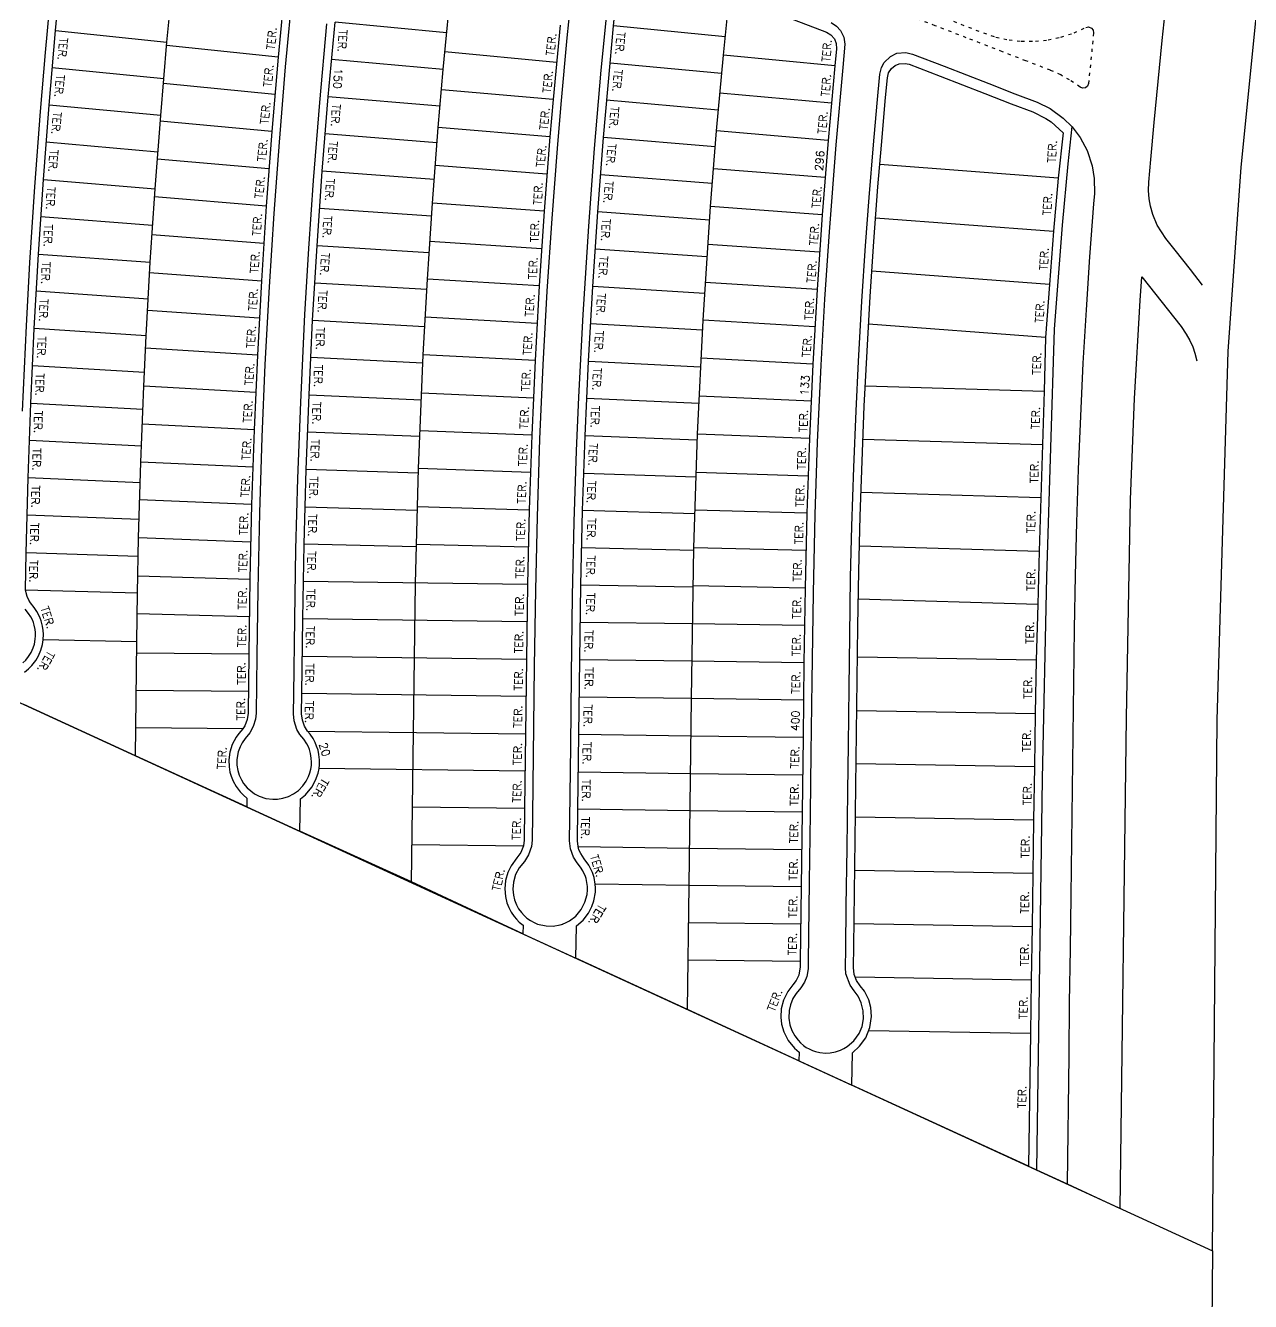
# Model space of a CAD drawing. Extents: x 714896 to 749292, y 8417558 to 8447149.
# Drawn here: x 737428.9 to 737658.4, y 8430402.1 to 8430641.1 of the extents above; entities that cross this region are included whole.
import ezdxf

# ---------------------------------------------------------------- set-up
doc = ezdxf.new("R2010")
doc.units = 0
doc.header["$MEASUREMENT"] = 0
doc.linetypes.add('ACAD_ISO03W100', pattern=[30, 12, -18])
for name, color, linetype in [('LOTE', 7, 'CONTINUOUS'), ('MEIO_FIO', 24, 'CONTINUOUS'), ('NUM-PORTA', 7, 'CONTINUOUS'), ('QUADRA', 6, 'CONTINUOUS'), ('REFERENCIA', 7, 'CONTINUOUS'), ('TEXTO', 7, 'CONTINUOUS')]:
    doc.layers.add(name, color=color, linetype=linetype)
doc.styles.add('ROMANS', font='ROMANS.SHX', dxfattribs={"height": 1.5})

msp = doc.modelspace()

# ---------------------------------------------------------------- linework, layer by layer
at = {"layer": 'LOTE', "color": 7}
for points in [[(737449.49, 8430504.33), (737449.76, 8430525.68), (737449.89, 8430534.77), (737450.09, 8430545.14), (737450.5, 8430559.35), (737451.05, 8430573.56), (737451.5, 8430583.01), (737451.87, 8430589.9), (737452.27, 8430596.78), (737453.17, 8430610.54), (737454.22, 8430624.29), (737454.79, 8430631.16), (737455.4, 8430638.03), (737456.04, 8430644.9), (737457.42, 8430658.62), (737458.8, 8430671.12), (737460.56, 8430685.69)], [(737501.19, 8430480.55), (737501.55, 8430508.69), (737501.93, 8430536.57), (737502.49, 8430558.12), (737503.39, 8430579.44), (737504.17, 8430593.64), (737505.11, 8430607.84), (737506.2, 8430622.02), (737507.14, 8430632.89), (737508.84, 8430650.34), (737510.6, 8430666.33)], [(737552.89, 8430456.78), (737553.19, 8430480.02), (737553.64, 8430515.02), (737554.08, 8430543.25), (737554.76, 8430564.59), (737555.81, 8430585.91), (737557.21, 8430607.22), (737558.33, 8430621.4), (737559.62, 8430635.58), (737560.76, 8430646.91)], [(737434.51, 8430640.2), (737455.4, 8430638.03)], [(737507.78, 8430639.75), (737486.88, 8430641.75)], [(737559.96, 8430639.01), (737539.06, 8430641.08)], [(737476.23, 8430635.21), (737455.34, 8430637.38)], [(737528.36, 8430634.24), (737507.45, 8430636.19)], [(737580.52, 8430633.57), (737559.62, 8430635.58)], [(737454.79, 8430631.16), (737433.89, 8430633.23)], [(737507.14, 8430632.89), (737486.23, 8430634.78)], [(737559.3, 8430632.15), (737538.39, 8430634.11)], [(737475.62, 8430628.24), (737454.72, 8430630.3)], [(737506.54, 8430626.03), (737485.62, 8430627.81)], [(737527.73, 8430627.27), (737506.81, 8430629.1)], [(737579.87, 8430626.6), (737558.96, 8430628.49)], [(737454.22, 8430624.29), (737433.31, 8430626.25)], [(737558.67, 8430625.3), (737537.75, 8430627.14)], [(737475.04, 8430621.26), (737454.13, 8430623.21)], [(737505.97, 8430619.16), (737485.04, 8430620.84)], [(737527.13, 8430620.3), (737506.2, 8430622.02)], [(737579.26, 8430619.62), (737558.33, 8430621.4)], [(737453.68, 8430617.42), (737432.76, 8430619.27)], [(737558.09, 8430618.43), (737537.16, 8430620.17)], [(737474.5, 8430614.28), (737453.58, 8430616.13)], [(737505.44, 8430612.29), (737484.5, 8430613.86)], [(737526.58, 8430613.32), (737505.64, 8430614.93)], [(737578.68, 8430612.65), (737557.75, 8430614.31)], [(737622.33, 8430612.56), (737588.91, 8430615.09)], [(737432.25, 8430612.29), (737453.17, 8430610.54)], [(737557.54, 8430611.57), (737536.6, 8430613.19)], [(737474, 8430607.3), (737453.07, 8430609.04)], [(737504.94, 8430605.41), (737483.99, 8430606.87)], [(737526.06, 8430606.34), (737505.11, 8430607.84)], [(737557.02, 8430604.7), (737536.08, 8430606.21)], [(737578.15, 8430605.67), (737557.21, 8430607.22)], [(737452.7, 8430603.66), (737431.77, 8430605.31)], [(737588.13, 8430605.12), (737621.48, 8430602.6)], [(737473.53, 8430600.32), (737452.59, 8430601.95)], [(737504.48, 8430598.54), (737483.52, 8430599.89)], [(737504.62, 8430600.74), (737525.58, 8430599.35)], [(737556.55, 8430597.83), (737535.59, 8430599.22)], [(737577.65, 8430598.68), (737556.7, 8430600.12)], [(737431.32, 8430598.32), (737452.27, 8430596.78)], [(737452.15, 8430594.85), (737473.1, 8430593.33)], [(737620.73, 8430592.63), (737587.43, 8430595.14)], [(737504.05, 8430591.66), (737483.09, 8430592.9)], [(737525.14, 8430592.37), (737504.17, 8430593.64)], [(737556.11, 8430590.96), (737535.15, 8430592.24)], [(737577.19, 8430591.7), (737556.23, 8430593.02)], [(737451.87, 8430589.9), (737430.91, 8430591.34)], [(737472.7, 8430586.34), (737451.75, 8430587.76)], [(737482.69, 8430585.91), (737503.66, 8430584.78)], [(737503.76, 8430586.54), (737524.73, 8430585.38)], [(737555.7, 8430584.08), (737534.74, 8430585.25)], [(737576.77, 8430584.71), (737555.81, 8430585.91)], [(737619.97, 8430582.66), (737586.81, 8430585.16)], [(737451.5, 8430583.01), (737430.54, 8430584.35)], [(737472.34, 8430579.35), (737451.38, 8430580.66)], [(737503.31, 8430577.9), (737482.33, 8430578.92)], [(737524.36, 8430578.39), (737503.39, 8430579.44)], [(737534.37, 8430578.26), (737555.34, 8430577.2)], [(737576.39, 8430577.72), (737555.42, 8430578.81)], [(737451.17, 8430576.12), (737430.2, 8430577.35)], [(737472.02, 8430572.36), (737451.05, 8430573.56)], [(737586.2, 8430573.65), (737619.68, 8430572.66)], [(737429.9, 8430570.36), (737450.87, 8430569.23)], [(737482.01, 8430571.93), (737502.99, 8430571.01)], [(737503.05, 8430572.34), (737524.03, 8430571.4)], [(737555.01, 8430570.32), (737534.03, 8430571.27)], [(737576.05, 8430570.73), (737555.07, 8430571.7)], [(737471.73, 8430565.36), (737450.76, 8430566.46)], [(737450.6, 8430562.34), (737429.63, 8430563.37)], [(737502.71, 8430564.13), (737481.72, 8430564.94)], [(737523.73, 8430564.4), (737502.75, 8430565.23)], [(737554.72, 8430563.44), (737533.74, 8430564.28)], [(737575.75, 8430563.74), (737554.76, 8430564.59)], [(737585.75, 8430563.66), (737619.39, 8430562.67)], [(737471.48, 8430558.37), (737450.5, 8430559.35)], [(737450.37, 8430555.45), (737429.39, 8430556.37)], [(737502.46, 8430557.24), (737481.47, 8430557.94)], [(737523.48, 8430557.41), (737502.49, 8430558.12)], [(737533.48, 8430557.28), (737554.46, 8430556.56)], [(737554.5, 8430557.48), (737575.48, 8430556.74)], [(737619.09, 8430552.67), (737585.39, 8430553.66)], [(737471.26, 8430551.37), (737450.28, 8430552.25)], [(737450.18, 8430548.56), (737429.19, 8430549.37)], [(737481.25, 8430550.95), (737502.24, 8430550.35)], [(737502.26, 8430551.02), (737523.26, 8430550.41)], [(737554.25, 8430549.68), (737533.26, 8430550.28)], [(737575.26, 8430549.75), (737554.27, 8430550.36)], [(737471.08, 8430544.37), (737450.09, 8430545.14)], [(737450.02, 8430541.66), (737429.03, 8430542.37)], [(737502.07, 8430543.46), (737481.07, 8430543.95)], [(737523.07, 8430543.41), (737502.08, 8430543.91)], [(737554.07, 8430542.79), (737533.07, 8430543.29)], [(737575.07, 8430542.75), (737554.08, 8430543.25)], [(737585.1, 8430543.67), (737618.8, 8430542.67)], [(737449.94, 8430538.04), (737470.94, 8430537.38)], [(737522.93, 8430536.42), (737480.93, 8430536.95)], [(737449.89, 8430534.77), (737428.93, 8430535.37)], [(737553.92, 8430535.91), (737532.93, 8430536.29)], [(737574.92, 8430535.75), (737553.93, 8430536.14)], [(737618.5, 8430532.68), (737584.89, 8430533.67)], [(737470.83, 8430530.38), (737449.83, 8430530.93)], [(737522.82, 8430529.42), (737480.82, 8430529.95)], [(737574.81, 8430528.75), (737553.82, 8430529.02), (737532.82, 8430529.29)], [(737449.76, 8430525.68), (737432.23, 8430526.07)], [(737470.74, 8430523.38), (737449.74, 8430523.54)], [(737480.73, 8430522.95), (737522.73, 8430522.42)], [(737618.19, 8430522.25), (737584.74, 8430522.82)], [(737574.72, 8430521.75), (737553.73, 8430522.02), (737532.73, 8430522.29)], [(737470.65, 8430516.38), (737449.65, 8430516.54)], [(737522.64, 8430515.42), (737480.64, 8430515.96)], [(737574.63, 8430514.75), (737553.64, 8430515.02), (737532.64, 8430515.29)], [(737584.62, 8430512.82), (737618.04, 8430512.25)], [(737469.62, 8430509.39), (737449.56, 8430509.54)], [(737481.72, 8430508.94), (737522.55, 8430508.42)], [(737574.55, 8430507.75), (737553.55, 8430508.02), (737532.55, 8430508.29)], [(737522.46, 8430501.42), (737483.89, 8430501.91)], [(737532.46, 8430501.29), (737553.46, 8430501.02), (737574.46, 8430500.75)], [(737617.89, 8430502.25), (737584.49, 8430502.82)], [(737470.37, 8430494.73), (737480.31, 8430490.16)], [(737522.37, 8430494.42), (737501.37, 8430494.69)], [(737574.37, 8430493.75), (737553.37, 8430494.02), (737532.37, 8430494.29)], [(737617.74, 8430492.25), (737584.36, 8430492.82)], [(737501.28, 8430487.69), (737522.16, 8430487.42)], [(737532.4, 8430487.29), (737553.28, 8430487.02), (737574.28, 8430486.75)], [(737617.59, 8430482.25), (737584.23, 8430482.82)], [(737574.19, 8430479.76), (737553.19, 8430480.02), (737535.63, 8430480.25)], [(737574.1, 8430472.76), (737553.1, 8430473.02)], [(737617.44, 8430472.25), (737584.11, 8430472.82)], [(737522.06, 8430470.95), (737532.01, 8430466.38)], [(737574.01, 8430465.76), (737553.01, 8430466.02)], [(737617.29, 8430462.25), (737584.32, 8430462.82)], [(737617.14, 8430452.25), (737586.89, 8430452.77)], [(737573.77, 8430447.18), (737583.71, 8430442.61)]]:
    msp.add_lwpolyline(points, dxfattribs=at)
at = {"layer": 'LOTE', "color": 7, "linetype": 'ACAD_ISO03W100', "ltscale": 0.05}
msp.add_lwpolyline([(737602.73, 8430641.93), (737608.32, 8430639.76), (737610.68, 8430638.99), (737613.14, 8430638.46), (737615.4, 8430638.22), (737618.07, 8430638.21), (737620.45, 8430638.46), (737622.84, 8430638.97), (737625.31, 8430639.77), (737627.51, 8430640.76), (737628.04, 8430640.87), (737628.55, 8430640.68), (737628.89, 8430640.26), (737628.96, 8430639.77), (737628.96, 8430639.77), (737628.03, 8430630.3), (737627.84, 8430629.81), (737627.46, 8430629.49), (737626.91, 8430629.41), (737626.43, 8430629.6), (737624.47, 8430630.95), (737622.81, 8430631.88), (737620.89, 8430632.75), (737616.29, 8430634.53), (737611.93, 8430636.22), (737605.13, 8430638.85), (737599.3, 8430641.11), (737593.68, 8430643.28)], dxfattribs=at)
at = {"layer": 'MEIO_FIO'}
for points in [[(737428.33, 8430568.86), (737429.07, 8430584.88), (737429.73, 8430596.77), (737430.64, 8430610.9), (737431.7, 8430625.01), (737432.63, 8430636.08), (737434.23, 8430653.05)], [(737531.52, 8430650.87), (737530.3, 8430638.84), (737529.16, 8430626.42), (737528.46, 8430618.1), (737527.47, 8430605), (737526.58, 8430591.38), (737525.82, 8430577.59), (737525.2, 8430563.63), (737524.72, 8430549.09), (737524.41, 8430535.42), (737524.21, 8430521.13), (737523.86, 8430493.2), (737523.8, 8430488.5), (737523.68, 8430487.34), (737523.15, 8430485.75), (737522.34, 8430484.48), (737521.4, 8430483.33), (737520.71, 8430482.06), (737520.29, 8430480.66), (737520.18, 8430479.33), (737520.28, 8430478.22), (737520.5, 8430477.3), (737520.85, 8430476.41), (737521.27, 8430475.63), (737521.79, 8430474.92), (737522.3, 8430474.37), (737522.81, 8430473.92), (737523.48, 8430473.45), (737524.19, 8430473.06), (737524.83, 8430472.79), (737526.41, 8430472.43), (737527.72, 8430472.41), (737529.02, 8430472.63), (737529.52, 8430472.79)], [(737529.01, 8430472.63), (737529.51, 8430472.79), (737530.2, 8430473.1), (737530.79, 8430473.39), (737531.98, 8430474.29), (737533.01, 8430475.51), (737533.7, 8430476.86), (737534.1, 8430478.33), (737534.18, 8430479.22), (737534.17, 8430479.82), (737533.91, 8430481.3), (737533.78, 8430481.72), (737533.32, 8430482.75), (737532.88, 8430483.45), (737532.21, 8430484.28), (737531.55, 8430485.29), (737530.96, 8430486.86), (737530.79, 8430488.41), (737530.85, 8430492.42), (737531.02, 8430506.1), (737531.19, 8430519.49), (737531.39, 8430534.29), (737531.69, 8430548.16), (737532.13, 8430561.45), (737532.54, 8430571.48), (737533.33, 8430586.98), (737534.39, 8430603.58), (737535.48, 8430618.11), (737536.76, 8430632.8), (737538.63, 8430651.54)], [(737478.99, 8430648.43), (737477.57, 8430633.4), (737476.39, 8430619.29), (737475.41, 8430605.9), (737474.54, 8430592.21), (737473.76, 8430577.63), (737473.18, 8430564.04), (737472.72, 8430549.85), (737472.4, 8430535.5), (737472.23, 8430523.05), (737472.1, 8430512.28), (737471.99, 8430511.17), (737471.57, 8430509.8), (737470.91, 8430508.61), (737470.02, 8430507.54), (737469.48, 8430506.77), (737469.08, 8430506), (737468.73, 8430505.04), (737468.49, 8430503.63), (737468.51, 8430502.55), (737468.67, 8430501.55), (737468.93, 8430500.68), (737469.34, 8430499.8), (737469.76, 8430499.13), (737470.42, 8430498.32), (737471.08, 8430497.72), (737471.8, 8430497.21), (737472.67, 8430496.75), (737473.93, 8430496.34), (737475.24, 8430496.17), (737476.09, 8430496.19), (737477.13, 8430496.36)], [(737649.39, 8430592.52), (737647.1, 8430595.42), (737644.22, 8430599.07), (737642.51, 8430601.23), (737640.9, 8430603.74), (737640.06, 8430605.74), (737639.62, 8430607.32), (737639.39, 8430608.67), (737639.27, 8430610.24), (737639.32, 8430611.77), (737639.69, 8430616.06), (737640.3, 8430622.97), (737640.79, 8430628.12), (737641.82, 8430638.34), (737642.39, 8430643.58)], [(737477.13, 8430496.36), (737477.13, 8430496.36), (737478.16, 8430496.7), (737479.08, 8430497.16), (737480.03, 8430497.84), (737480.88, 8430498.71), (737481.48, 8430499.56), (737481.93, 8430500.44), (737482.17, 8430501.09), (737482.35, 8430501.8), (737482.45, 8430502.48), (737482.48, 8430503.15), (737482.44, 8430503.89), (737482.3, 8430504.74), (737482.08, 8430505.49), (737481.88, 8430506.01), (737481.6, 8430506.56), (737481.03, 8430507.43), (737480.31, 8430508.32), (737479.75, 8430509.26), (737479.21, 8430510.87), (737479.09, 8430512.19), (737479.14, 8430515.83), (737479.32, 8430529.97), (737479.55, 8430543.03), (737479.91, 8430556.29), (737480.45, 8430570.58), (737481.25, 8430587), (737481.99, 8430599.36), (737482.86, 8430612.08), (737484.02, 8430626.71), (737485.34, 8430641.47)], [(737579.8, 8430641.69), (737580.8, 8430641.04), (737581.57, 8430640.21), (737582.18, 8430638.99), (737582.4, 8430637.65), (737582, 8430633.26), (737580.7, 8430618.82), (737579.42, 8430602.47), (737578.58, 8430589.87), (737577.88, 8430577.5), (737577.22, 8430563.09), (737576.75, 8430549.51), (737576.41, 8430534.82), (737576.18, 8430518.28), (737576.01, 8430504.79), (737575.86, 8430493.45), (737575.7, 8430480.72), (737575.51, 8430465.79), (737575.48, 8430464.39), (737575.23, 8430462.98), (737574.81, 8430461.91), (737574.14, 8430460.84), (737573.26, 8430459.8), (737572.66, 8430458.83), (737572.18, 8430457.64), (737571.94, 8430456.56), (737571.89, 8430455.18), (737572.09, 8430453.91), (737572.45, 8430452.85), (737573, 8430451.82), (737573.61, 8430451.01), (737574.07, 8430450.52), (737574.62, 8430450.06), (737575.16, 8430449.68), (737575.7, 8430449.38), (737576.29, 8430449.11), (737576.9, 8430448.9), (737577.72, 8430448.71), (737578.74, 8430448.62), (737579.64, 8430448.66), (737580.63, 8430448.84), (737581.58, 8430449.16)], [(737581.58, 8430449.16), (737581.58, 8430449.16), (737582.18, 8430449.44), (737582.8, 8430449.82), (737584.07, 8430450.92), (737585.03, 8430452.27), (737585.59, 8430453.61), (737585.85, 8430455.03), (737585.82, 8430456.55), (737585.44, 8430458.05), (737584.85, 8430459.26), (737584.12, 8430460.25), (737583.35, 8430461.33), (737582.58, 8430463.49), (737582.49, 8430464.64), (737582.54, 8430468.14), (737582.64, 8430476.21), (737582.78, 8430486.95), (737582.92, 8430497.69), (737583.03, 8430506.37), (737583.17, 8430517.11), (737583.29, 8430526.79), (737583.46, 8430537.74), (737583.69, 8430547.35), (737584.05, 8430558.35), (737584.48, 8430568.96), (737584.93, 8430578.17), (737585.57, 8430589.51), (737586.25, 8430599.88), (737586.92, 8430608.94), (737587.72, 8430618.82), (737588.41, 8430626.62), (737588.92, 8430632.03), (737589.23, 8430633.3), (737589.75, 8430634.24), (737590.91, 8430635.35), (737592.1, 8430635.95), (737593.82, 8430636.08), (737595.03, 8430635.79), (737600.95, 8430633.5), (737609.32, 8430630.26), (737614.24, 8430628.36), (737618.38, 8430626.76), (737620.82, 8430625.57), (737623.29, 8430623.79), (737624.93, 8430622.16), (737626.43, 8430620.19), (737627.76, 8430617.72), (737628.72, 8430614.84), (737629.1, 8430612.5), (737629.12, 8430609.66), (737628.96, 8430607.74), (737628.22, 8430597.79), (737627.56, 8430587.85), (737626.98, 8430577.9), (737626.49, 8430567.95), (737626.07, 8430557.99), (737625.74, 8430548.03), (737625.49, 8430538.07), (737625.32, 8430528.1), (737625.19, 8430518.11), (737625.06, 8430508.11), (737624.94, 8430498.11), (737624.81, 8430488.11), (737624.68, 8430478.11), (737624.55, 8430468.11), (737624.42, 8430458.11), (737624.3, 8430448.11), (737623.99, 8430424.09), (737633.93, 8430419.51), (737635.11, 8430511.4), (737635.88, 8430552.34), (737636.65, 8430571.27), (737637.69, 8430589.63), (737637.99, 8430594.05), (737645.35, 8430584.74), (737646.33, 8430583.34), (737647, 8430582.15), (737647.53, 8430580.95), (737647.94, 8430579.78), (737648.31, 8430578.3)], [(737624.89, 8430622.2), (737624.13, 8430615.21), (737623.07, 8430603.71), (737621.6, 8430584.26), (737620.87, 8430562.01), (737620.16, 8430537.85), (737619.36, 8430499.98), (737618.26, 8430426.75)], [(737428.42, 8430521.7), (737428.98, 8430522.26), (737429.49, 8430522.89), (737429.97, 8430523.67), (737430.36, 8430524.55), (737430.56, 8430525.21), (737430.73, 8430526.16), (737430.78, 8430526.79), (737430.76, 8430527.41), (737430.7, 8430527.98), (737430.54, 8430528.76), (737430.38, 8430529.27), (737430.19, 8430529.76), (737429.87, 8430530.38), (737429.48, 8430530.99), (737428.83, 8430531.8)], [(737616.77, 8430427.41), (737623.99, 8430424.09)]]:
    msp.add_lwpolyline(points, dxfattribs=at)
at = {"layer": 'QUADRA'}
for points in [[(737428.69, 8430520), (737429.45, 8430520.61), (737430.1, 8430521.26), (737430.81, 8430522.16), (737431.34, 8430523.05), (737431.79, 8430524.09), (737432.09, 8430525.15), (737432.23, 8430526.07), (737432.28, 8430527.09), (737432.24, 8430527.76), (737432.11, 8430528.61), (737431.85, 8430529.61), (737431.66, 8430530.13), (737431.3, 8430530.9), (737431.03, 8430531.36), (737430.51, 8430532.13), (737429.85, 8430532.95), (737429.5, 8430533.5), (737429.21, 8430534.15), (737429.02, 8430534.82), (737428.9, 8430535.38), (737429.03, 8430542.37), (737429.39, 8430556.37), (737429.9, 8430570.36), (737430.54, 8430584.35), (737431.32, 8430598.32), (737432.25, 8430612.29), (737433.31, 8430626.25), (737434.51, 8430640.2), (737435.85, 8430654.14)], [(737560.76, 8430646.91), (737578.94, 8430639.88), (737579.73, 8430639.42), (737580.41, 8430638.65), (737580.77, 8430637.79), (737580.84, 8430636.78), (737580.52, 8430633.57), (737579.26, 8430619.62), (737578.15, 8430605.67), (737577.19, 8430591.7), (737576.39, 8430577.72), (737575.75, 8430563.74), (737575.26, 8430549.75), (737574.92, 8430535.75), (737574.72, 8430521.75), (737574.55, 8430507.75), (737574.37, 8430493.75), (737574.19, 8430479.76), (737574.01, 8430465.76), (737574, 8430464.75), (737573.74, 8430463.23), (737573.25, 8430462.18), (737572.66, 8430461.4), (737571.69, 8430460.15), (737570.9, 8430458.55), (737570.47, 8430456.88), (737570.38, 8430455.36), (737570.53, 8430454.02), (737570.94, 8430452.58), (737571.78, 8430450.95), (737572.92, 8430449.55), (737573.79, 8430448.81), (737573.77, 8430447.18), (737552.89, 8430456.78), (737532.01, 8430466.38), (737532.09, 8430472.45), (737533.35, 8430473.54), (737534.33, 8430474.8), (737535, 8430476.07), (737535.38, 8430477.16), (737535.65, 8430478.75), (737535.68, 8430479.56), (737535.63, 8430480.25), (737535.4, 8430481.54), (737535.11, 8430482.46), (737534.44, 8430483.81), (737533.55, 8430485.02), (737532.91, 8430486.01), (737532.56, 8430486.72), (737532.4, 8430487.29), (737532.29, 8430488.39), (737532.37, 8430494.29), (737532.55, 8430508.29), (737532.73, 8430522.29), (737532.93, 8430536.29), (737533.26, 8430550.28), (737533.74, 8430564.28), (737534.37, 8430578.26), (737535.15, 8430592.24), (737536.08, 8430606.21), (737537.16, 8430620.17), (737538.39, 8430634.11), (737539.06, 8430641.08), (737540.07, 8430650.87)], [(737477.56, 8430649.15), (737476.23, 8430635.21), (737475.04, 8430621.26), (737474, 8430607.3), (737473.1, 8430593.33), (737472.34, 8430579.35), (737471.73, 8430565.36), (737471.26, 8430551.37), (737470.94, 8430537.38), (737470.74, 8430523.38), (737470.6, 8430512.3), (737470.44, 8430511.13), (737469.96, 8430509.93), (737469.62, 8430509.39), (737468.86, 8430508.5), (737468.34, 8430507.78), (737467.62, 8430506.41), (737467.18, 8430505.02), (737466.99, 8430503.54), (737467.03, 8430502.24), (737467.19, 8430501.26), (737467.4, 8430500.51), (737467.78, 8430499.57), (737468.34, 8430498.54), (737469.11, 8430497.53), (737469.73, 8430496.91), (737470.39, 8430496.35), (737470.37, 8430494.73), (737449.49, 8430504.33), (737428.61, 8430513.93)], [(737529.02, 8430641.21), (737527.73, 8430627.27), (737527.13, 8430620.3), (737526.06, 8430606.34), (737525.14, 8430592.37), (737524.36, 8430578.39), (737523.73, 8430564.4), (737523.26, 8430550.41), (737522.93, 8430536.42), (737522.73, 8430522.42), (737522.55, 8430508.42), (737522.37, 8430494.42), (737522.3, 8430488.52), (737522.16, 8430487.42), (737521.7, 8430486.22), (737520.96, 8430485.18), (737519.86, 8430483.71), (737519.24, 8430482.43), (737518.82, 8430480.94), (737518.68, 8430479.4), (737518.8, 8430477.98), (737519.09, 8430476.78), (737519.43, 8430475.9), (737519.89, 8430475.02), (737520.43, 8430474.22), (737520.88, 8430473.69), (737521.39, 8430473.16), (737522.09, 8430472.58), (737522.06, 8430470.95), (737501.19, 8430480.69), (737480.31, 8430490.16), (737480.39, 8430496.23), (737481.33, 8430497), (737482.53, 8430498.41), (737483.25, 8430499.73), (737483.71, 8430501.04), (737483.89, 8430501.91), (737483.96, 8430502.64), (737483.97, 8430503.58), (737483.86, 8430504.57), (737483.7, 8430505.34), (737483.44, 8430506.14), (737483.15, 8430506.81), (737482.76, 8430507.56), (737482.22, 8430508.35), (737481.72, 8430508.94), (737481.15, 8430509.89), (737480.76, 8430510.97), (737480.59, 8430512.17), (737480.64, 8430515.96), (737480.82, 8430529.95), (737481.07, 8430543.95), (737481.47, 8430557.94), (737482.01, 8430571.93), (737482.69, 8430585.91), (737483.52, 8430599.89), (737484.5, 8430613.86), (737485.62, 8430627.81), (737486.88, 8430641.75)], [(737317.68, 8430564.94), (737317.68, 8430564.94), (737428.61, 8430513.93), (737622, 8430425), (737651.23, 8430411.56), (737649.7, 8430237.94), (737651.31, 8430222.61), (737653.73, 8430206.11), (737658.94, 8430180.4), (737665.22, 8430157.21), (737674.17, 8430131.09), (737683.89, 8430106.72), (737702.49, 8430057.65), (737743.21, 8429950.25), (737795.14, 8429813.25), (737179.23, 8430052.51)]]:
    msp.add_lwpolyline(points, dxfattribs=at)
msp.add_lwpolyline([(737613.51, 8430626.49), (737617.57, 8430624.95), (737620.03, 8430623.73), (737621.02, 8430623.07), (737623.26, 8430621.05), (737622.33, 8430612.56), (737621.48, 8430602.6), (737620.73, 8430592.63), (737619.97, 8430582.66), (737619.68, 8430572.66), (737619.39, 8430562.67), (737619.09, 8430552.67), (737618.8, 8430542.67), (737618.5, 8430532.68), (737618.19, 8430522.25), (737618.04, 8430512.25), (737617.89, 8430502.25), (737617.74, 8430492.25), (737617.59, 8430482.25), (737617.44, 8430472.25), (737617.29, 8430462.25), (737617.14, 8430452.25), (737616.77, 8430427.41), (737607.09, 8430431.86), (737583.71, 8430442.61), (737583.79, 8430448.63), (737585.15, 8430449.88), (737586.31, 8430451.49), (737587.08, 8430453.4), (737587.38, 8430455.46), (737587.23, 8430457.17), (737586.84, 8430458.59), (737586.03, 8430460.21), (737585.25, 8430461.24), (737584.56, 8430462.24), (737584.15, 8430463.33), (737583.99, 8430464.62), (737584.05, 8430468.63), (737584.17, 8430478.63), (737584.3, 8430488.63), (737584.43, 8430498.63), (737584.56, 8430508.62), (737584.68, 8430518.62), (737584.81, 8430528.62), (737584.99, 8430538.93), (737585.25, 8430549.23), (737585.59, 8430559.52), (737586.02, 8430569.82), (737586.53, 8430580.11), (737587.13, 8430590.39), (737587.81, 8430600.67), (737588.58, 8430610.92), (737589.22, 8430618.74), (737590.01, 8430627.64), (737590.36, 8430631.37), (737590.58, 8430632.25), (737591.1, 8430633.07), (737591.79, 8430633.65), (737592.58, 8430633.98), (737593.66, 8430634.06), (737594.43, 8430633.88), (737600.22, 8430631.64), (737608.6, 8430628.39), (737613.51, 8430626.49)], close=True, dxfattribs=at)
at = {"layer": 'REFERENCIA', "color": 7}
msp.add_lwpolyline([(737651.23, 8430411.56), (737652.1, 8430511.03), (737654.19, 8430580.09), (737656.63, 8430614.61), (737662.36, 8430672.07), (737686.43, 8430873.31)], dxfattribs=at)

# ---------------------------------------------------------------- texts
at = {"layer": 'NUM-PORTA', "color": 7, "style": 'ROMANS'}
for s, rotation, p in [('150', 265.9941, (737486.8, 8430633.19, -498.1)), ('296', 85.5675, (737578.25, 8430613.82, -996.2)), ('133', 85.748, (737575.5, 8430571.75, -996.2)), ('400', 88.4668, (737573.8, 8430508.91, -996.2)), ('20', 286.3795, (737483.87, 8430506.52, -1992.39))]:
    msp.add_text(s, height=1.5, rotation=rotation, dxfattribs=at).set_placement(p)
at = {"layer": 'TEXTO', "color": 7, "style": 'ROMANS'}
for rotation, p in [(84.3773, (737475.56, 8430636.54, -996.2)), (265.9601, (737487.66, 8430640.42, -996.2)), (265.0132, (737539.72, 8430639.96, -996.2)), (264.7361, (737435.33, 8430638.94, -996.2)), (84.2746, (737527.9, 8430635.42, -996.2)), (85.5675, (737579.57, 8430634.26, -996.2)), (84.3773, (737474.95, 8430629.56, -996.2)), (265.0132, (737539.21, 8430632.99, -996.2)), (264.7361, (737434.71, 8430631.97, -996.2)), (84.2746, (737527.27, 8430628.45, -996.2)), (85.5675, (737579.44, 8430627.77, -996.2)), (84.3773, (737474.37, 8430622.59, -996.2)), (265.9601, (737486.4, 8430626.47, -996.2)), (84.2746, (737526.68, 8430621.48, -996.2)), (265.0132, (737538.58, 8430626.02, -996.2)), (264.7361, (737434.13, 8430624.99, -996.2)), (85.5675, (737578.82, 8430620.8, -996.2)), (84.3773, (737473.83, 8430615.61, -996.2)), (265.9601, (737485.83, 8430619.5, -996.2)), (84.2746, (737526.05, 8430614.5, -996.2)), (265.0132, (737538.03, 8430619.04, -996.2)), (86.7072, (737621.84, 8430615.38, -996.2)), (265.6731, (737433.52, 8430617.95, -996.2)), (84.3773, (737473.33, 8430608.63, -996.2)), (265.9601, (737485.28, 8430612.52, -996.2)), (86.9973, (737525.54, 8430607.5, -996.2)), (265.0132, (737537.52, 8430612.06, -996.2)), (266.9162, (737432.98, 8430610.92, -996.2)), (85.5675, (737577.71, 8430606.84, -996.2)), (86.7072, (737620.96, 8430605.53, -996.2)), (267.3566, (737432.48, 8430603.92, -996.2)), (85.8924, (737472.89, 8430601.68, -996.2)), (266.6174, (737484.8, 8430605.54, -996.2)), (88.2708, (737524.97, 8430600.51, -996.2)), (266.5904, (737536.96, 8430604.98, -996.2)), (85.5675, (737577.22, 8430599.86, -996.2)), (86.7072, (737620.33, 8430595.25, -996.2)), (267.3566, (737432.04, 8430596.93, -996.2)), (85.8397, (737472.46, 8430594.66, -996.2)), (266.6174, (737484.33, 8430598.56, -996.2)), (86.9607, (737524.59, 8430593.53, -996.2)), (266.5904, (737536.49, 8430597.99, -996.2)), (85.5675, (737576.76, 8430592.88, -996.2)), (267.4851, (737431.64, 8430589.94, -996.2)), (86.1916, (737472.14, 8430587.64, -996.2)), (266.6174, (737483.89, 8430591.57, -996.2)), (86.8134, (737524.01, 8430586.55, -996.2)), (266.5904, (737536.07, 8430591, -996.2)), (86.5921, (737576.35, 8430585.88, -996.2)), (86.7072, (737619.51, 8430585.39, -996.2)), (86.1916, (737471.78, 8430580.65, -996.2)), (267.8135, (737431.23, 8430582.96, -996.2)), (268.8065, (737483.39, 8430584.62, -996.2)), (86.8134, (737523.61, 8430579.37, -996.2)), (266.5904, (737535.68, 8430584.02, -996.2)), (85.748, (737575.87, 8430578.9, -996.2)), (86.1916, (737471.46, 8430573.66, -996.2)), (268.8065, (737483.03, 8430577.63, -996.2)), (88.1235, (737619, 8430575.67)), (268.4848, (737430.88, 8430575.98, -996.2)), (86.8134, (737523.28, 8430572.56, -996.2)), (266.5904, (737535.32, 8430577.02, -996.2)), (86.1916, (737471.17, 8430566.66, -996.2)), (268.8065, (737482.71, 8430570.64, -996.2)), (268.8065, (737430.57, 8430568.99, -996.2)), (86.8134, (737522.96, 8430565.52, -996.2)), (267.5275, (737534.94, 8430569.97, -996.2)), (88.4668, (737575.32, 8430564.89, -996.2)), (88.3615, (737618.8, 8430565.46, -996.2)), (86.1916, (737470.92, 8430559.67, -996.2)), (268.8065, (737482.42, 8430563.64, -996.2)), (268.8065, (737430.3, 8430561.99, -996.2)), (86.8134, (737522.71, 8430558.52, -996.2)), (266.9162, (737534.56, 8430562.89, -996.2)), (88.4668, (737574.98, 8430557.9, -996.2)), (88.8189, (737618.57, 8430555.38)), (86.1916, (737470.7, 8430552.67, -996.2)), (268.8065, (737482.17, 8430556.65, -996.2)), (268.8065, (737430.07, 8430555, -996.2)), (87.5842, (737522.53, 8430551.52, -996.2)), (267.3566, (737534.24, 8430555.88, -996.2)), (88.4668, (737574.67, 8430550.9, -996.2)), (88.2442, (737470.47, 8430545.65, -996.2)), (268.8065, (737481.95, 8430549.65, -996.2)), (88.278, (737617.93, 8430545.95)), (268.8065, (737429.87, 8430548, -996.2)), (87.8322, (737522.34, 8430544.51, -996.2)), (267.3566, (737534.24, 8430548.88, -996.2)), (88.4668, (737574.48, 8430543.9, -996.2)), (88.2442, (737470.33, 8430538.65, -996.2)), (268.8065, (737481.77, 8430542.66, -996.2)), (267.4851, (737534.11, 8430541.88, -996.2)), (268.8065, (737429.7, 8430541, -996.2)), (88.1854, (737522.22, 8430537.51, -996.2)), (88.4668, (737574.18, 8430536.91, -996.2)), (89.048, (737617.94, 8430535.2, -996.2)), (88.2442, (737470.22, 8430531.65, -996.2)), (268.8065, (737481.63, 8430535.66, -996.2)), (88.3989, (737522.12, 8430530.51, -996.2)), (267.8135, (737534.06, 8430534.89, -996.2)), (287.5598, (737431.71, 8430532.04, -996.2)), (88.4668, (737574.07, 8430529.91, -996.2)), (88.2442, (737470.13, 8430524.65, -996.2)), (268.8065, (737481.52, 8430528.66, -996.2)), (88.1304, (737521.99, 8430523.51, -996.2)), (268.4848, (737533.71, 8430527.91, -996.2)), (89.0824, (737617.75, 8430525.26)), (88.4668, (737573.98, 8430522.91, -996.2)), (239.6781, (737433.16, 8430524.09, -498.1)), (90.2785, (737470.1, 8430517.63, -996.2)), (268.8065, (737481.43, 8430521.67, -996.2)), (88.3374, (737521.93, 8430516.51, -996.2)), (269.2842, (737533.73, 8430520.92, -996.2)), (88.4668, (737573.89, 8430515.91, -996.2)), (89.0824, (737617.37, 8430514.93, -996.2)), (90.2785, (737470.01, 8430510.95, -996.2)), (268.8065, (737481.34, 8430514.67, -996.2)), (87.8624, (737521.82, 8430509.52, -996.2)), (269.2842, (737533.52, 8430513.92, -996.2)), (89.0824, (737617.14, 8430505.02, -996.2)), (86.2485, (737466.31, 8430501.73, -996.2)), (87.8624, (737521.73, 8430502.52, -996.2)), (269.2842, (737533.34, 8430506.92, -996.2)), (88.4668, (737573.71, 8430501.91, -996.2)), (239.6781, (737484.52, 8430500.28, -996.2)), (87.8624, (737521.64, 8430495.52, -996.2)), (269.2842, (737533.2, 8430499.92, -996.2)), (88.4668, (737573.62, 8430494.91, -996.2)), (89.0824, (737617.26, 8430495.01, -996.2)), (87.8624, (737521.55, 8430488.52, -996.2)), (268.8065, (737533.05, 8430492.92, -996.2)), (88.4668, (737573.53, 8430487.91, -996.2)), (89.0824, (737616.89, 8430485.12, -996.2)), (286.3795, (737534.67, 8430485.54, -996.2)), (88.4668, (737573.44, 8430480.91, -996.2)), (76.8231, (737517.75, 8430478.87, -996.2)), (88.4668, (737573.35, 8430473.91, -996.2)), (89.0824, (737616.8, 8430474.73, -996.2)), (239.6781, (737536.39, 8430476.66, -996.2)), (88.4668, (737573.26, 8430466.91, -996.2)), (89.0824, (737616.75, 8430464.89, -996.2)), (68.8497, (737569.18, 8430456.25, -996.2)), (89.0824, (737616.53, 8430454.97, -996.2)), (89.0824, (737616.28, 8430438.26, -996.2))]:
    msp.add_text('TER.', height=1.5, rotation=rotation, dxfattribs=at).set_placement(p)

doc.saveas('drawing.dxf')
